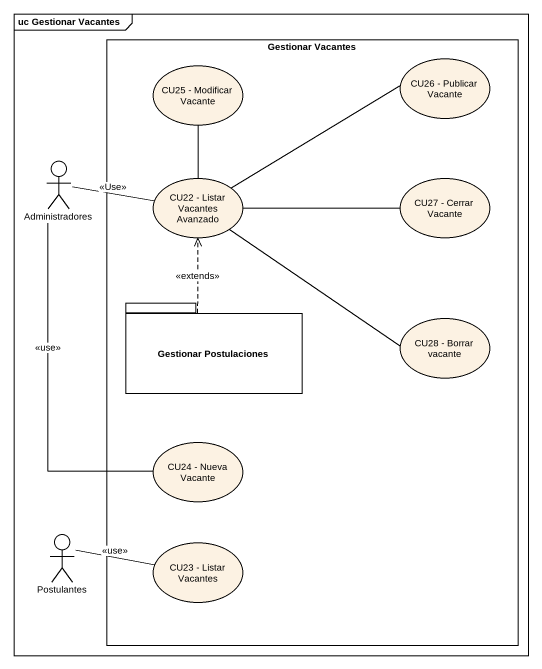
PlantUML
@startuml
mainframe uc Gestionar Vacantes
rectangle "Gestionar Vacantes" as Gestionar_Vacantes {
  usecase "CU25 - Modificar Vacante" as CU25_Modificar_Vacante
  usecase "CU26 - Publicar Vacante" as CU26_Publicar_Vacante
  usecase "CU22 - Listar Vacantes Avanzado" as CU22_Listar_Vacantes
  usecase "CU27 - Cerrar Vacante" as CU27_Cerrar_Vacante
  package "Gestionar Postulaciones" as Gestionar_Postulaciones {
  }
  usecase "CU28 - Borrar vacante" as CU28_Borrar_vacante
  usecase "CU24 - Nueva Vacante" as CU24_Nueva_Vacante
  usecase "CU23 - Listar Vacantes" as CU23_Listar_Vacantes
}
actor Administradores
actor Postulantes
CU25_Modificar_Vacante -- CU22_Listar_Vacantes
CU26_Publicar_Vacante -left- CU22_Listar_Vacantes
Administradores -right- CU22_Listar_Vacantes : <<Use>>
Administradores -- CU24_Nueva_Vacante : <<use>>
CU27_Cerrar_Vacante -left- CU22_Listar_Vacantes
Gestionar_Postulaciones .up.> CU22_Listar_Vacantes : <<extends>>
CU28_Borrar_vacante -left- CU22_Listar_Vacantes
Postulantes -right- CU23_Listar_Vacantes : <<use>>
@enduml
